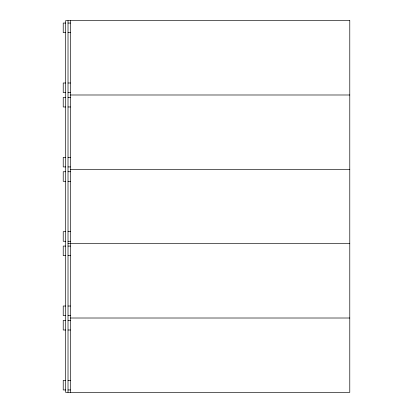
<?xml version="1.0" encoding="UTF-8"?>
<svg xmlns="http://www.w3.org/2000/svg" width="413" height="413" viewBox="0 0 413 413"><rect width="100%" height="100%" fill="white"/><g stroke="black" fill="none" stroke-linecap="round" stroke-linejoin="round"><path stroke-width="0.62" d="M65.615 23.051L63.22 23.051L63.22 32.642L65.615 32.642M68.016 23.051L70.411 23.051M68.016 32.642L70.411 32.642M65.615 82.998L63.22 82.998L63.22 92.589L65.615 92.589M68.016 82.998L70.411 82.998M68.016 92.589L70.411 92.589M70.411 94.99L349.78 94.99M65.615 97.385L63.22 97.385L63.22 106.977L65.615 106.977M68.016 97.385L70.411 97.385M68.016 106.977L70.411 106.977M65.615 157.338L63.22 157.338L63.22 166.929L65.615 166.929M68.016 157.338L70.411 157.338M68.016 166.929L70.411 166.929M70.411 169.325L349.78 169.325M65.615 171.736L63.22 171.736L63.22 181.328L65.615 181.328M68.016 171.736L70.411 171.736M68.016 181.328L70.411 181.328M65.615 231.683L63.22 231.683L63.22 241.275L65.615 241.275M68.016 231.683L70.411 231.683M68.016 241.275L70.411 241.275M68.016 243.675L349.78 243.675M65.615 246.071L63.22 246.071L63.22 255.662L65.615 255.662M68.016 246.071L70.411 246.071M68.016 255.662L70.411 255.662M65.615 306.023L63.22 306.023L63.22 315.615L65.615 315.615M68.016 306.023L70.411 306.023M68.016 315.615L70.411 315.615M70.411 318.01L349.78 318.01M65.615 320.411L63.22 320.411L63.22 330.002L65.615 330.002M68.016 320.411L70.411 320.411M68.016 330.002L70.411 330.002M65.615 380.358L63.22 380.358L63.22 389.949L65.615 389.949M68.016 380.358L70.411 380.358M68.016 389.949L70.411 389.949M70.411 20.65L70.411 392.35M68.016 20.65L68.016 392.35M349.78 20.65L65.615 20.65L65.615 392.35L349.78 392.35L349.78 20.65"/></g></svg>
